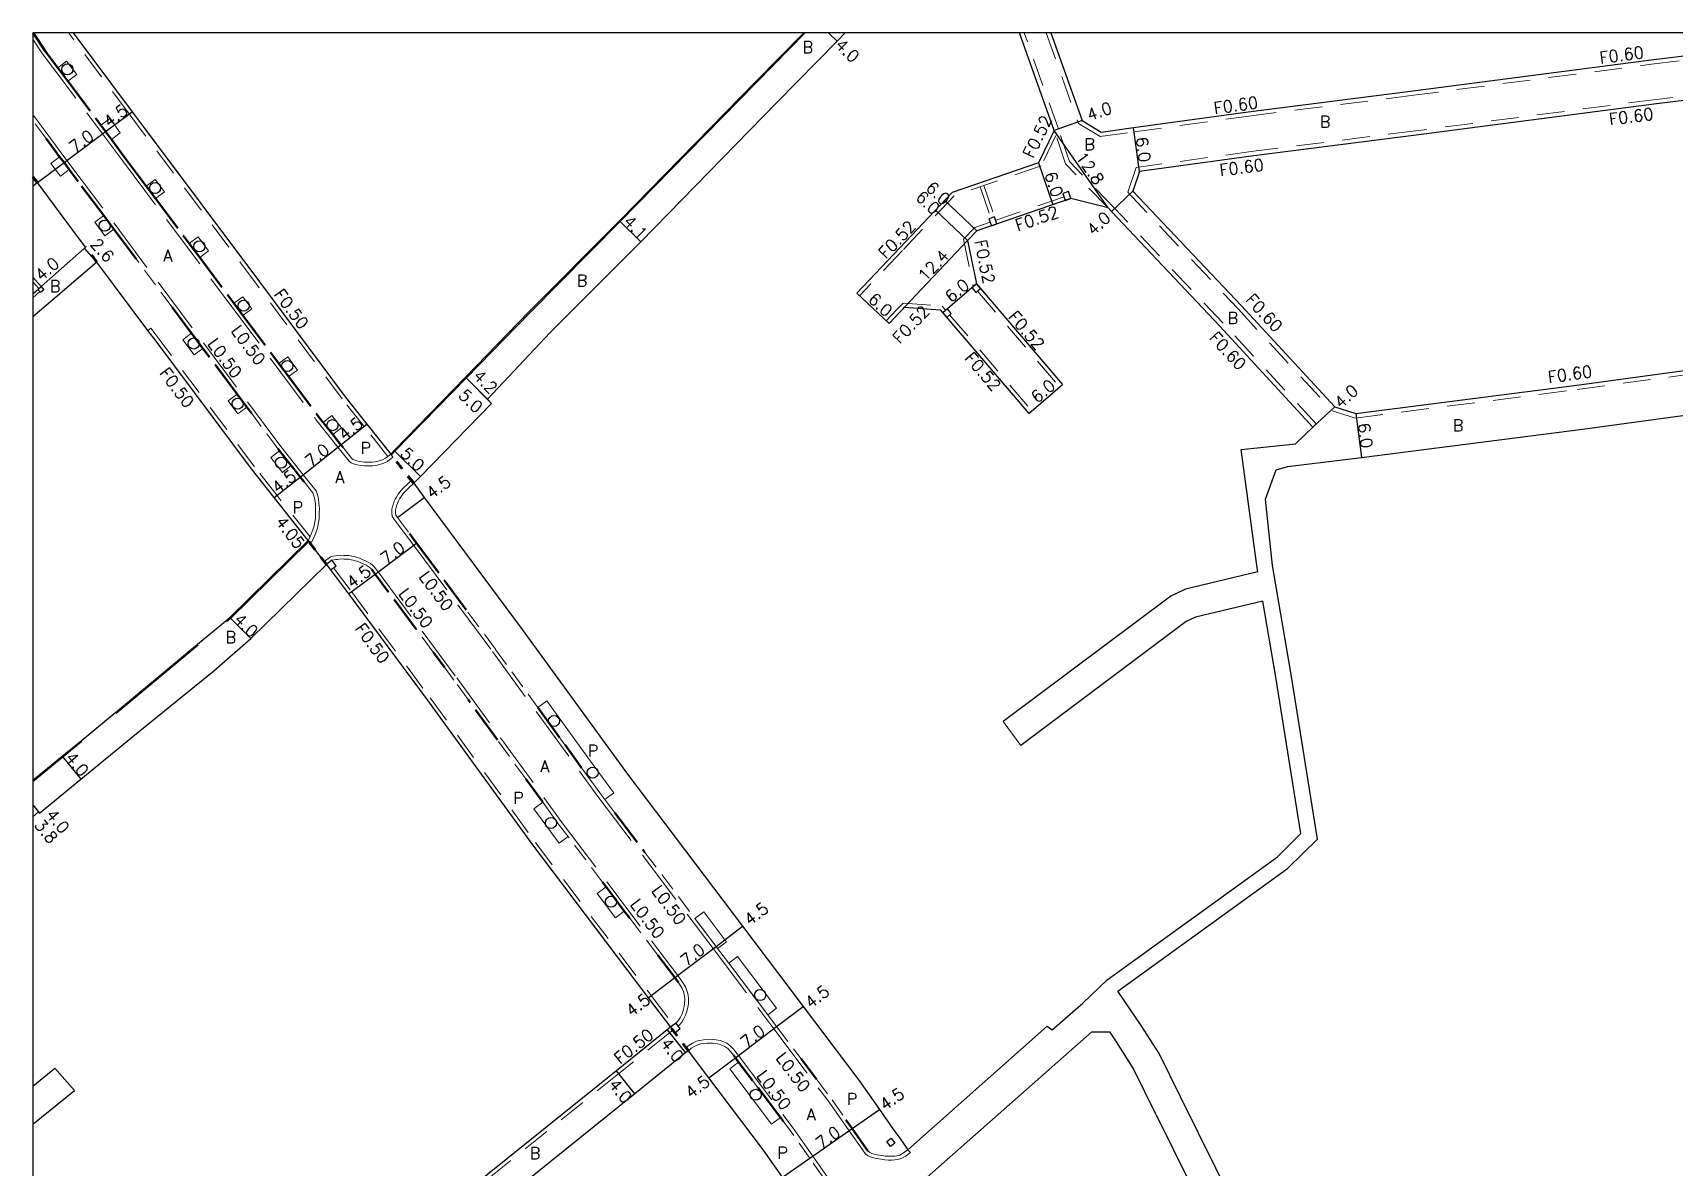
# Model space of a CAD drawing. Header units: metres. Extents: x -3200 to -2400, y -109800 to -109200.
# Drawn here: x -3200 to -2978, y -109353.4 to -109200 of the extents above; entities that cross this region are included whole.
import ezdxf

# ---------------------------------------------------------------- set-up
doc = ezdxf.new("R2010")
doc.units = ezdxf.units.M
doc.header["$LTSCALE"] = 2.5
for name, pattern in [('2213000', [1.5, 1, -0.5]), ('2227000', [2.5, 2, -0.5]), ('2232000', [2.5, 1.5, -1]), ('2233000', [4, 3, -1]), ('6301000', [1, 0.5, -0.5])]:
    doc.linetypes.add(name, pattern=pattern)
doc.layers.get('0').update_dxf_attribs({"color": 150, "lineweight": 50})
for name, color, linetype, lineweight in [('2101000', 177, 'Continuous', 30), ('2101001', 1, 'Continuous', 30), ('2102000', 191, 'Continuous', 30), ('2102001', 191, 'Continuous', 9), ('2213000', 6, '2213000', 9), ('2227000', 3, '2227000', 50), ('2232000', 4, '2232000', 9), ('2233000', 62, '2233000', 9), ('2236000', 3, 'Continuous', 15), ('6132000', 1, '6132000', 9), ('9201100', 215, 'Continuous', 30), ('9202200', 155, '6301000', 60), ('9203500', 155, 'Continuous', 30)]:
    doc.layers.add(name, color=color, linetype=linetype, lineweight=lineweight)
for name, color, linetype in [('2235000', 7, 'Continuous'), ('2238000', 11, 'Continuous'), ('9201500', 222, 'Continuous'), ('9202100', 82, 'Continuous'), ('999', 7, 'Continuous')]:
    doc.layers.add(name, color=color, linetype=linetype)
doc.styles.add('Dm_Anotation', font='txt.shx', dxfattribs={"bigfont": 'pscdm.shx'})
doc.linetypes.add('6132000', pattern='A,1e-07,[100,DM.shx,S=0.25,R=0,X=0,Y=0],0.05,[100,DM.shx,S=0.2,R=0,X=0,Y=0],0.05,[100,DM.shx,S=0.15,R=0,X=0,Y=0],0.05,[100,DM.shx,S=0.1,R=0,X=0,Y=0],0.05,[100,DM.shx,S=0.05,R=0,X=0,Y=0],4.8', length=5)

# ---------------------------------------------------------------- blocks, each defined once
blk = doc.blocks.new('223800')
at = {"color": 0, "linetype": 'Continuous'}
blk.add_circle((0, 0), 0.75, dxfattribs=at)

msp = doc.modelspace()

# ---------------------------------------------------------------- linework, layer by layer
at = {"layer": '2101000'}
for points in [[(-3194.54, -109200), (-3186.57, -109210.66), (-3185.06, -109212.67), (-3169.35, -109233.68), (-3157.74, -109249.21), (-3154.81, -109252.92), (-3151.6, -109256.97), (-3151.12, -109256.47), (-3141.49, -109246.57), (-3132.86, -109237.7), (-3120.66, -109225.4), (-3102.23, -109206.59), (-3095.73, -109200)], [(-3090.11, -109200), (-3091.23, -109201.14), (-3099.38, -109209.4), (-3117.75, -109228.28), (-3130.01, -109240.51), (-3138.52, -109249.54), (-3137.95, -109250.1), (-3147.58, -109259.99), (-3148.49, -109260.91), (-3147.05, -109262.85), (-3133.8, -109280.69), (-3119.57, -109300.26), (-3104.01, -109320.81), (-3095.81, -109331.65), (-3088.27, -109341.63), (-3085.49, -109345.58), (-3083.67, -109348.18), (-3082.75, -109349.47)], [(-3061.86, -109213.2), (-3066.54, -109200)], [(-3062.3, -109200), (-3058.09, -109211.86), (-3055.52, -109213.41), (-3051.13, -109212.8), (-3035.63, -109210.66), (-3013.67, -109207.89), (-2981.13, -109203.65), (-2972.64, -109202.62)], [(-3061.86, -109213.2), (-3064, -109217.58)], [(-3064, -109217.58), (-3075.66, -109221.57), (-3082.75, -109229.05), (-3088.55, -109235.18)], [(-3198.89, -109234.32), (-3193.03, -109229.11), (-3192.86, -109228.96), (-3196.3, -109224.37), (-3199.38, -109220.24), (-3200, -109220.77)], [(-3059.6, -109222.41), (-3072.32, -109226.77), (-3073.57, -109228.09), (-3072.35, -109233.96), (-3060.72, -109247.55)], [(-3026.86, -109253.3), (-3039.47, -109239.66), (-3054.12, -109224.14)], [(-3173.89, -109279.51), (-3173.37, -109279.07), (-3162.76, -109268.66), (-3167.35, -109262.85), (-3170.43, -109258.96), (-3183.34, -109241.69), (-3184.43, -109240.24), (-3191.33, -109231.01), (-3197.31, -109236.12), (-3200, -109238.4)], [(-3200, -109233.04), (-3198.89, -109234.32)], [(-3082.3, -109237.31), (-3082.1, -109237.09), (-3077.28, -109237.44)], [(-3084.2, -109239.31), (-3082.75, -109237.78)], [(-3082.75, -109237.78), (-3082.3, -109237.31)], [(-3077.28, -109237.44), (-3065.28, -109251.45)], [(-3024.37, -109257.92), (-3020.29, -109257.42), (-2990.39, -109253.58), (-2965.92, -109250.25), (-2956.22, -109248.97), (-2938, -109246.7), (-2932.66, -109246.01), (-2932.67, -109245.91), (-2917.09, -109243.89), (-2917.06, -109244.09), (-2912.57, -109243.43), (-2889.46, -109240.42), (-2871.35, -109238.11), (-2868.94, -109239.9), (-2868.71, -109241.67), (-2867.4, -109251.42), (-2866.83, -109255.65), (-2862.77, -109287.32), (-2861.22, -109300.93), (-2863.74, -109302.63), (-2877.84, -109297.47), (-2882.42, -109293.43)], [(-3200, -109306.01), (-3199.22, -109305.34), (-3199.09, -109305.49), (-3193.5, -109300.91), (-3186.48, -109295.16), (-3175.5, -109286.25), (-3170.53, -109281.89), (-3160.29, -109271.87), (-3159.72, -109272.62), (-3157.32, -109275.86), (-3146.66, -109290.2), (-3132.41, -109309.79), (-3116.77, -109330.46), (-3113.76, -109334.44), (-3114.22, -109334.81), (-3121.07, -109340.33), (-3152.99, -109366.01)], [(-3177.71, -109282.67), (-3173.89, -109279.51)], [(-3188.83, -109291.91), (-3177.71, -109282.67)], [(-3193.47, -109295.71), (-3188.99, -109292.04), (-3188.83, -109291.91)], [(-3200, -109301.07), (-3196.03, -109297.81), (-3193.47, -109295.71)], [(-3098.6, -109354.75), (-3101.19, -109351.06), (-3108.57, -109341.3), (-3111.34, -109337.63), (-3111.71, -109337.93), (-3118.56, -109343.44), (-3150.46, -109369.11)], [(-3082.75, -109349.47), (-3081.64, -109351.02)]]:
    msp.add_lwpolyline(points, dxfattribs=at)
msp.add_lwpolyline([(-3050.31, -109218.75), (-3051.21, -109221.4), (-3036.55, -109236.93), (-3023.92, -109250.59), (-3021.05, -109251.47), (-2991.18, -109247.64), (-2966.72, -109244.31), (-2965.14, -109241.75), (-2968.56, -109214.98), (-2969.23, -109210.4), (-2971.59, -109208.54), (-2971.92, -109208.58), (-2980.38, -109209.6), (-3012.89, -109213.84), (-3034.84, -109216.61)], close=True, dxfattribs=at)
at = {"layer": '2101000', "flags": 128}
for points in [[(-3054.57, -109223.68), (-3059.6, -109222.41)], [(-3054.12, -109224.14), (-3054.57, -109223.68)]]:
    msp.add_lwpolyline(points, dxfattribs=at)
at = {"layer": '2101001'}
for points in [[(-3088.55, -109235.18), (-3084.2, -109239.31)], [(-3065.28, -109251.45), (-3060.72, -109247.55)]]:
    msp.add_lwpolyline(points, dxfattribs=at)
at = {"layer": '2102000'}
for points in [[(-3029.23, -109255.59), (-3026.86, -109253.3)], [(-3034.3, -109272.89), (-3034.39, -109272.36), (-3036.59, -109256.33), (-3029.23, -109255.59)], [(-3053.26, -109329.59), (-3030.29, -109313.01), (-3026.25, -109309.02), (-3029.8, -109286.77), (-3032.32, -109272.03), (-3033.29, -109263.06), (-3031.84, -109259.09), (-3030.3, -109258.65)], [(-3030.3, -109258.65), (-3024.37, -109257.92)], [(-3034.3, -109272.89), (-3044.08, -109275.22), (-3046.07, -109276.16), (-3068.78, -109293.13)], [(-3081.64, -109351.02), (-3062.8, -109334.29), (-3062.14, -109334.8), (-3057.97, -109331.19), (-3054.68, -109328.03), (-3031.65, -109311.4), (-3028.5, -109308.28), (-3031.87, -109287.14), (-3033.63, -109276.84)], [(-3033.63, -109276.84), (-3042.75, -109279.01), (-3044, -109279.6), (-3066.38, -109296.34)], [(-3032.85, -109367.99), (-3044.8, -109343.87), (-3047.68, -109338.03), (-3050.11, -109334.21), (-3053.26, -109329.59)], [(-3079.03, -109354.71), (-3056.78, -109335.08), (-3054.35, -109335.09)], [(-3048.06, -109346.28), (-3051.17, -109340), (-3053.45, -109336.42), (-3054.35, -109335.09)], [(-3200, -109342.42), (-3197.03, -109340.01)], [(-3200, -109347.57), (-3194.38, -109343.02)], [(-3048.06, -109346.28), (-3036.44, -109369.77)]]:
    msp.add_lwpolyline(points, dxfattribs=at)
at = {"layer": '2102001'}
for points in [[(-3068.78, -109293.13), (-3066.38, -109296.34)], [(-3197.03, -109340.01), (-3194.38, -109343.02)]]:
    msp.add_lwpolyline(points, dxfattribs=at)
at = {"layer": '2213000'}
for points in [[(-3198.2, -109214.3), (-3200, -109211.9)], [(-3181.17, -109237.08), (-3186.04, -109230.56)], [(-3166.86, -109256.22), (-3170.39, -109251.49)], [(-3158.03, -109256.09), (-3156.86, -109257.57), (-3156.71, -109257.69), (-3156.58, -109257.75), (-3156.45, -109257.79), (-3156.17, -109257.89), (-3155.81, -109257.97), (-3155.48, -109258.01), (-3155.12, -109258.03), (-3154.64, -109258.06), (-3154.1, -109258.04), (-3153.72, -109257.99), (-3153.18, -109257.88), (-3152.72, -109257.72), (-3152.3, -109257.51), (-3151.98, -109257.3), (-3151.6, -109256.97)], [(-3162.76, -109268.66), (-3162.51, -109268.16), (-3162.2, -109267.44), (-3161.99, -109266.82), (-3161.84, -109266.16), (-3161.79, -109265.67), (-3161.77, -109264.93), (-3161.76, -109264.34), (-3161.79, -109263.64), (-3161.86, -109263.12), (-3161.93, -109262.75), (-3162.14, -109262.18), (-3163.32, -109260.69)], [(-3148.49, -109260.91), (-3149.08, -109261.47), (-3149.52, -109261.87), (-3149.91, -109262.31), (-3150.2, -109262.68), (-3150.4, -109263.02), (-3150.53, -109263.26), (-3150.64, -109263.52), (-3150.76, -109263.83), (-3150.86, -109264.15), (-3150.93, -109264.49), (-3150.95, -109264.85), (-3150.9, -109265.22), (-3150.67, -109265.53), (-3149.06, -109267.69)], [(-3154.15, -109272.57), (-3154.39, -109272.34), (-3154.63, -109272.17), (-3154.91, -109271.99), (-3155.21, -109271.84), (-3155.55, -109271.7), (-3155.84, -109271.57), (-3156.12, -109271.45), (-3156.4, -109271.37), (-3156.66, -109271.3), (-3156.96, -109271.24), (-3157.32, -109271.17), (-3157.6, -109271.15), (-3157.95, -109271.15), (-3158.32, -109271.14), (-3158.73, -109271.19), (-3159, -109271.21), (-3159.29, -109271.26), (-3159.54, -109271.31), (-3160.29, -109271.87)], [(-3141.16, -109278.32), (-3137.41, -109283.37), (-3131.7, -109291.23)], [(-3145.86, -109283.74), (-3148.16, -109280.65)], [(-3141.14, -109290.14), (-3143.04, -109287.52), (-3144.34, -109285.78)], [(-3133.33, -109300.89), (-3137.17, -109295.6)], [(-3125.78, -109299.37), (-3123.18, -109302.94), (-3122.63, -109303.67), (-3121.28, -109305.45)], [(-3122.95, -109314.83), (-3127.61, -109308.68), (-3128.8, -109307.12), (-3131.03, -109304.04)], [(-3117.21, -109310.82), (-3110.46, -109319.74), (-3107.59, -109323.52), (-3107.39, -109323.8), (-3105.88, -109325.79), (-3100.61, -109332.76), (-3099.4, -109334.37), (-3096.09, -109338.74)], [(-3115.49, -109324.69), (-3119.25, -109319.73)], [(-3113.76, -109334.44), (-3113.36, -109334.14), (-3113.01, -109333.89), (-3112.82, -109333.7), (-3112.65, -109333.47), (-3112.41, -109333.11), (-3112.17, -109332.64), (-3112.03, -109332.2), (-3111.9, -109331.65), (-3111.84, -109331.23), (-3111.83, -109330.82), (-3111.83, -109330.53), (-3111.86, -109330.29), (-3111.91, -109330.01), (-3112.01, -109329.64), (-3112.18, -109329.24), (-3112.54, -109328.63), (-3112.68, -109328.43)], [(-3105.25, -109338.23), (-3105.61, -109337.76), (-3106.02, -109337.34), (-3106.4, -109337.06), (-3106.72, -109336.91), (-3107.19, -109336.75), (-3107.65, -109336.64), (-3108.04, -109336.6), (-3108.44, -109336.59), (-3108.81, -109336.6), (-3109.24, -109336.64), (-3109.67, -109336.72), (-3110.07, -109336.82), (-3110.56, -109337.05), (-3110.94, -109337.29), (-3111.34, -109337.63)], [(-3094.03, -109341.47), (-3091.9, -109344.28), (-3090.02, -109346.97)], [(-3094.21, -109360.84), (-3093.82, -109360.43), (-3093.5, -109360.05), (-3093.26, -109359.74), (-3093.01, -109359.33), (-3092.84, -109358.94), (-3092.68, -109358.56), (-3092.56, -109358.11), (-3092.49, -109357.79), (-3092.44, -109357.35), (-3092.42, -109356.99), (-3092.42, -109356.64), (-3092.42, -109356.29), (-3092.49, -109355.88), (-3092.6, -109355.51), (-3092.73, -109355.28), (-3093.03, -109354.87), (-3094.92, -109352.17), (-3097.56, -109348.4), (-3098.47, -109347.2)], [(-3087.06, -109351.18), (-3086.8, -109351.4), (-3086.54, -109351.52), (-3086.19, -109351.62), (-3085.8, -109351.71), (-3085.19, -109351.81), (-3084.73, -109351.88), (-3084.27, -109351.91), (-3083.84, -109351.91), (-3083.45, -109351.88), (-3083.13, -109351.83), (-3082.78, -109351.76), (-3082.75, -109351.74)], [(-3082.75, -109351.74), (-3082.5, -109351.64), (-3082.22, -109351.45), (-3081.64, -109351.02)]]:
    msp.add_lwpolyline(points, dxfattribs=at)
at = {"layer": '2227000'}
for points in [[(-3199.97, -109200), (-3198.27, -109202.53), (-3196.63, -109204.72), (-3195.26, -109206.55), (-3190.81, -109212.5), (-3190.17, -109213.35), (-3189.38, -109214.41), (-3187.49, -109216.94), (-3184.67, -109220.71), (-3183.39, -109222.42), (-3178.85, -109228.49), (-3177.43, -109230.39), (-3173.49, -109235.66), (-3172.81, -109236.57), (-3171.58, -109238.21), (-3166.73, -109244.7), (-3165.4, -109246.48), (-3161.31, -109251.95), (-3160.73, -109252.68), (-3159.43, -109254.33), (-3158.69, -109255.26)], [(-3186.04, -109230.56), (-3189.06, -109226.54), (-3190.41, -109224.72), (-3193.85, -109220.12), (-3195.07, -109218.5), (-3195.78, -109217.54), (-3196.38, -109216.75), (-3198.2, -109214.3)], [(-3170.39, -109251.49), (-3171.06, -109250.6), (-3172.36, -109248.86), (-3177, -109242.66), (-3178.52, -109240.62), (-3178.97, -109240.02), (-3181.17, -109237.08)], [(-3164.2, -109259.58), (-3165.04, -109258.52), (-3166.63, -109256.5), (-3166.86, -109256.22)], [(-3158.69, -109255.26), (-3158.33, -109255.71), (-3158.03, -109256.09)], [(-3163.32, -109260.69), (-3163.82, -109260.06), (-3164.2, -109259.58)], [(-3149.06, -109267.69), (-3148.09, -109269), (-3141.16, -109278.32)], [(-3148.16, -109280.65), (-3153.71, -109273.18), (-3154.15, -109272.57)], [(-3144.34, -109285.78), (-3145.86, -109283.74)], [(-3137.17, -109295.6), (-3141.14, -109290.14)], [(-3131.7, -109291.23), (-3125.78, -109299.37)], [(-3131.03, -109304.04), (-3133.33, -109300.89)], [(-3121.28, -109305.45), (-3117.21, -109310.82)], [(-3119.25, -109319.73), (-3120, -109318.74), (-3122.47, -109315.47), (-3122.95, -109314.83)], [(-3112.68, -109328.43), (-3113.18, -109327.75), (-3115.49, -109324.69)], [(-3098.47, -109347.2), (-3098.88, -109346.66), (-3104.54, -109339.17), (-3104.98, -109338.59), (-3105.25, -109338.23)], [(-3096.09, -109338.74), (-3094.03, -109341.47)], [(-3090.02, -109346.97), (-3089.18, -109348.17), (-3087.34, -109350.79), (-3087.06, -109351.18)]]:
    msp.add_lwpolyline(points, dxfattribs=at)
at = {"layer": '2232000'}
for points in [[(-3151.6, -109256.97), (-3151.98, -109257.3), (-3155.2, -109253.23), (-3158.14, -109249.51), (-3169.75, -109233.98), (-3185.46, -109212.97), (-3186.97, -109210.95), (-3195.01, -109200.21), (-3195.15, -109200)], [(-3026.86, -109253.3), (-3026.42, -109252.89), (-3039.03, -109239.25), (-3053.68, -109223.73), (-3059.79, -109217.41), (-3061.29, -109213), (-3065.91, -109200)], [(-3062.94, -109200), (-3058.58, -109212.26), (-3055.65, -109214.03), (-3051.05, -109213.4), (-3035.55, -109211.26), (-3013.59, -109208.49), (-2981.06, -109204.24), (-2972.33, -109203.19), (-2970.08, -109200.5)], [(-3050.76, -109218.2), (-3051.89, -109221.55), (-3036.99, -109237.34), (-3024.25, -109251.11), (-3021.11, -109252.08), (-2991.11, -109248.23), (-2966.36, -109244.86), (-2964.52, -109241.89), (-2967.97, -109214.89), (-2968.67, -109210.07), (-2971.41, -109207.91), (-2971.99, -109207.98), (-2980.46, -109209), (-3012.97, -109213.25), (-3034.92, -109216.02), (-3050.76, -109218.2)], [(-3061.62, -109213.89), (-3063.62, -109218), (-3075.37, -109222.02), (-3082.37, -109229.41), (-3088.18, -109235.54)], [(-3054.57, -109223.68), (-3060.31, -109217.73), (-3061.86, -109213.2)], [(-3060.53, -109222.18), (-3069.77, -109225.35)], [(-3070.53, -109225.61), (-3072.61, -109226.32), (-3074.13, -109227.92), (-3072.81, -109234.35)], [(-3200, -109233.65), (-3199.19, -109234.58)], [(-3200, -109235.29), (-3199.32, -109234.69)], [(-3200, -109235.82), (-3199.06, -109234.99)], [(-3072.23, -109234.91), (-3061.12, -109247.89)], [(-3084.58, -109238.95), (-3083.13, -109237.42), (-3082.68, -109236.95), (-3082.3, -109236.55), (-3077.02, -109236.94), (-3076.52, -109237.53)], [(-3076, -109238.13), (-3064.89, -109251.12)], [(-3162.76, -109268.66), (-3162.51, -109268.16), (-3166.96, -109262.54), (-3170.03, -109258.66), (-3182.94, -109241.39), (-3184.02, -109239.94), (-3184.43, -109240.24)], [(-3159.32, -109272.32), (-3156.92, -109275.56), (-3146.26, -109289.91), (-3132.01, -109309.5), (-3116.37, -109330.16), (-3113.36, -109334.14)], [(-3113.46, -109334.84), (-3113.91, -109335.2), (-3120.76, -109340.72), (-3152.67, -109366.4), (-3169.43, -109380), (-3184.16, -109391.59), (-3187.59, -109394.35), (-3188.43, -109395.03), (-3191.18, -109394.68), (-3191.06, -109394.19)]]:
    msp.add_lwpolyline(points, dxfattribs=at)
at = {"layer": '2232000', "flags": 128}
for points in [[(-3071.87, -109220.82), (-3070.42, -109225.06)], [(-3071.38, -109220.66), (-3069.93, -109224.89)]]:
    msp.add_lwpolyline(points, dxfattribs=at)
at = {"layer": '2233000'}
for points in [[(-3200, -109200.85), (-3198.68, -109202.82), (-3190.57, -109213.65), (-3187.89, -109217.24), (-3173.89, -109235.96), (-3161.71, -109252.26), (-3158.73, -109256.02), (-3157.22, -109257.93), (-3156.96, -109258.12), (-3156.77, -109258.21), (-3156.61, -109258.27), (-3156.31, -109258.37), (-3155.89, -109258.46), (-3155.53, -109258.51), (-3155.15, -109258.53), (-3154.65, -109258.56), (-3154.06, -109258.54), (-3153.63, -109258.48), (-3153.05, -109258.36), (-3152.52, -109258.18), (-3152.03, -109257.94), (-3151.3, -109257.37), (-3151.6, -109256.97)], [(-3162.76, -109268.66), (-3162.31, -109268.88), (-3162.05, -109268.38), (-3161.73, -109267.62), (-3161.5, -109266.96), (-3161.35, -109266.23), (-3161.29, -109265.7), (-3161.27, -109264.94), (-3161.25, -109264.33), (-3161.3, -109263.6), (-3161.37, -109263.04), (-3161.44, -109262.61), (-3161.7, -109261.93), (-3163.43, -109259.75), (-3166.46, -109255.92), (-3178.57, -109239.72), (-3193.45, -109219.82), (-3195.38, -109217.25), (-3200, -109211.07)], [(-3148.49, -109260.91), (-3148.83, -109260.55), (-3149.42, -109261.1), (-3149.88, -109261.52), (-3150.29, -109261.99), (-3150.61, -109262.4), (-3150.83, -109262.77), (-3150.98, -109263.04), (-3151.11, -109263.33), (-3151.23, -109263.67), (-3151.34, -109264.03), (-3151.43, -109264.42), (-3151.45, -109264.88), (-3151.38, -109265.41), (-3151.07, -109265.83), (-3148.49, -109269.3), (-3137.81, -109283.66), (-3123.58, -109303.24), (-3107.99, -109323.83), (-3099.8, -109334.67), (-3092.31, -109344.58), (-3089.59, -109348.45), (-3087.74, -109351.08), (-3087.43, -109351.52), (-3087.07, -109351.83), (-3086.72, -109351.99), (-3086.32, -109352.11), (-3085.9, -109352.2), (-3085.26, -109352.31), (-3084.78, -109352.37), (-3084.29, -109352.41), (-3083.82, -109352.41), (-3083.4, -109352.38), (-3083.04, -109352.32), (-3082.75, -109352.26)], [(-3160.29, -109271.87), (-3160.59, -109271.47), (-3159.75, -109270.85), (-3159.38, -109270.76), (-3159.06, -109270.72), (-3158.78, -109270.69), (-3158.34, -109270.64), (-3157.95, -109270.65), (-3157.58, -109270.65), (-3157.26, -109270.68), (-3156.87, -109270.75), (-3156.55, -109270.82), (-3156.26, -109270.89), (-3155.95, -109270.98), (-3155.65, -109271.11), (-3155.36, -109271.24), (-3155, -109271.39), (-3154.66, -109271.56), (-3154.35, -109271.75), (-3154.06, -109271.96), (-3153.77, -109272.25), (-3153.3, -109272.88), (-3142.64, -109287.23), (-3128.4, -109306.82), (-3112.78, -109327.45), (-3112.12, -109328.35), (-3111.73, -109329.01), (-3111.54, -109329.47), (-3111.42, -109329.9), (-3111.37, -109330.21), (-3111.33, -109330.5), (-3111.33, -109330.82), (-3111.34, -109331.27), (-3111.41, -109331.75), (-3111.55, -109332.34), (-3111.71, -109332.83), (-3111.98, -109333.36), (-3112.24, -109333.76), (-3112.44, -109334.03), (-3112.69, -109334.27), (-3112.71, -109334.29)], [(-3111.34, -109337.63), (-3111.67, -109337.25), (-3111.24, -109336.89), (-3110.8, -109336.61), (-3110.24, -109336.35), (-3109.78, -109336.23), (-3109.31, -109336.15), (-3108.84, -109336.1), (-3108.44, -109336.09), (-3108.01, -109336.1), (-3107.57, -109336.15), (-3107.05, -109336.27), (-3106.53, -109336.45), (-3106.15, -109336.63), (-3105.7, -109336.96), (-3105.23, -109337.43), (-3104.58, -109338.29), (-3097.16, -109348.11), (-3094.51, -109351.88), (-3092.62, -109354.58)], [(-3082.75, -109352.26), (-3082.64, -109352.24), (-3082.28, -109352.09), (-3081.93, -109351.88), (-3081.64, -109351.68), (-3081.31, -109351.4), (-3081.64, -109351.02)]]:
    msp.add_lwpolyline(points, dxfattribs=at)
at = {"layer": '2235000', "flags": 128}
for points in [[(-3059.93, -109221.47), (-3060.68, -109221.73), (-3060.36, -109222.67), (-3059.6, -109222.41)], [(-3070.36, -109226.1), (-3069.6, -109225.84), (-3069.93, -109224.89), (-3070.68, -109225.15)], [(-3072.96, -109234.48), (-3072.44, -109235.09), (-3071.83, -109234.57), (-3072.35, -109233.96)], [(-3076.91, -109237.86), (-3076.39, -109238.47), (-3075.79, -109237.95), (-3076.31, -109237.34)]]:
    msp.add_lwpolyline(points, close=True, dxfattribs=at)
at = {"layer": '2235000'}
for points in [[(-3199.32, -109234.69), (-3199.19, -109234.58), (-3198.89, -109234.32), (-3198.53, -109234.73), (-3198.96, -109235.1), (-3199.06, -109234.99)], [(-3160.29, -109271.87), (-3159.72, -109272.62), (-3159.32, -109272.32), (-3158.98, -109272.07), (-3159.54, -109271.31)], [(-3113.76, -109334.44), (-3113.46, -109334.84), (-3113.19, -109335.2), (-3112.45, -109334.64), (-3112.71, -109334.29), (-3113.01, -109333.89), (-3113.36, -109334.14)]]:
    msp.add_lwpolyline(points, close=True, dxfattribs=at)
at = {"layer": '2235000', "linetype": 'Continuous', "extrusion": (0.005807, -0.002893, 0.999979)}
msp.add_lwpolyline([(-3082.12, -109349.92), (-3081.64, -109350.59), (-3082.21, -109351.02), (-3082.71, -109350.36)], close=True, dxfattribs=at)
at = {"layer": '2236000'}
for points in [[(-3195.26, -109206.55), (-3194.06, -109205.65), (-3195.43, -109203.82), (-3196.63, -109204.72)], [(-3190.17, -109213.35), (-3189.38, -109214.41), (-3188.18, -109213.51), (-3188.97, -109212.45), (-3189.61, -109211.61), (-3190.81, -109212.5)], [(-3195.78, -109217.54), (-3195.07, -109218.5), (-3196.27, -109219.4), (-3196.98, -109218.44), (-3197.58, -109217.65), (-3196.38, -109216.75)], [(-3184.67, -109220.71), (-3183.47, -109219.81), (-3182.19, -109221.52), (-3183.39, -109222.42)], [(-3189.06, -109226.54), (-3190.26, -109227.43), (-3191.61, -109225.62), (-3190.41, -109224.72)], [(-3177.43, -109230.39), (-3176.23, -109229.49), (-3177.65, -109227.59), (-3178.85, -109228.49)], [(-3171.58, -109238.21), (-3170.38, -109237.31), (-3171.6, -109235.68), (-3172.81, -109236.57)], [(-3177, -109242.66), (-3178.2, -109243.56), (-3179.72, -109241.52), (-3178.52, -109240.62)], [(-3165.4, -109246.48), (-3164.2, -109245.59), (-3165.53, -109243.81), (-3166.73, -109244.7)], [(-3171.06, -109250.6), (-3172.26, -109251.5), (-3173.56, -109249.76), (-3172.36, -109248.86)], [(-3159.43, -109254.33), (-3158.25, -109253.4), (-3159.56, -109251.75), (-3160.73, -109252.68)], [(-3166.63, -109256.5), (-3167.81, -109257.44), (-3166.21, -109259.45), (-3165.04, -109258.52)], [(-3125.78, -109299.37), (-3123.18, -109302.94), (-3122.63, -109303.67), (-3121.43, -109302.76), (-3121.98, -109302.04), (-3124.57, -109298.48), (-3130.48, -109290.34), (-3131.7, -109291.23)], [(-3131.03, -109304.04), (-3132.25, -109304.92), (-3130, -109308.01), (-3128.81, -109309.59), (-3127.61, -109308.68), (-3128.8, -109307.12)], [(-3120, -109318.74), (-3121.19, -109319.65), (-3123.67, -109316.38), (-3122.47, -109315.47)], [(-3107.39, -109323.8), (-3106.19, -109322.89), (-3106.4, -109322.62), (-3109.26, -109318.84), (-3110.46, -109319.74), (-3107.59, -109323.52)], [(-3100.61, -109332.76), (-3099.41, -109331.86), (-3104.68, -109324.89), (-3105.88, -109325.79)], [(-3098.88, -109346.66), (-3100.08, -109347.56), (-3105.74, -109340.07), (-3104.54, -109339.17)]]:
    msp.add_lwpolyline(points, close=True, dxfattribs=at)
at = {"layer": '6132000'}
for points in [[(-3095.52, -109200), (-3102.12, -109206.7), (-3120.55, -109225.5), (-3132.75, -109237.81), (-3141.39, -109246.68), (-3151.02, -109256.57), (-3151.43, -109257.01)], [(-3162.75, -109268.86), (-3173.27, -109279.18), (-3173.79, -109279.62)], [(-3177.62, -109282.78), (-3188.74, -109292.03)], [(-3193.38, -109295.83), (-3195.94, -109297.93), (-3200, -109301.26)]]:
    msp.add_lwpolyline(points, dxfattribs=at)
at = {"layer": '9201100'}
for points in [[(-3092.39, -109200), (-3091.23, -109201.14)], [(-3190.17, -109213.35), (-3186.57, -109210.66)], [(-3058.09, -109211.86), (-3061.86, -109213.2)], [(-3195.78, -109217.54), (-3190.17, -109213.35)], [(-3050.31, -109218.75), (-3051.13, -109212.8)], [(-3199.38, -109220.24), (-3195.78, -109217.54)], [(-3199.38, -109220.24), (-3200, -109219.53)], [(-3051.21, -109221.4), (-3054.12, -109224.14)], [(-3120.66, -109225.4), (-3117.75, -109228.28)], [(-3082.1, -109237.09), (-3073.57, -109228.09)], [(-3191.33, -109231.01), (-3193.03, -109229.11)], [(-3200, -109235.29), (-3198.89, -109234.32)], [(-3141.49, -109246.57), (-3138.52, -109249.54)], [(-3141.49, -109246.57), (-3137.95, -109250.1)], [(-3023.92, -109250.59), (-3026.86, -109253.3)], [(-3021.05, -109251.47), (-3020.29, -109257.42)], [(-3158.33, -109255.71), (-3154.81, -109252.92)], [(-3163.82, -109260.06), (-3158.33, -109255.71)], [(-3151.12, -109256.47), (-3147.58, -109259.99)], [(-3167.35, -109262.85), (-3163.82, -109260.06)], [(-3150.67, -109265.53), (-3147.05, -109262.85)], [(-3160.29, -109271.87), (-3162.76, -109268.66)], [(-3153.71, -109273.18), (-3148.09, -109269)], [(-3157.32, -109275.86), (-3153.71, -109273.18)], [(-3173.37, -109279.07), (-3170.53, -109281.89)], [(-3196.03, -109297.81), (-3193.5, -109300.91)], [(-3200, -109304.39), (-3199.22, -109305.34)], [(-3200, -109304.39), (-3199.09, -109305.49)], [(-3107.59, -109323.52), (-3104.01, -109320.81)], [(-3113.18, -109327.75), (-3107.59, -109323.52)], [(-3116.77, -109330.46), (-3113.18, -109327.75)], [(-3099.4, -109334.37), (-3095.81, -109331.65)], [(-3114.22, -109334.81), (-3111.71, -109337.93)], [(-3104.98, -109338.59), (-3099.4, -109334.37)], [(-3108.57, -109341.3), (-3104.98, -109338.59)], [(-3118.56, -109343.44), (-3121.07, -109340.33)], [(-3089.18, -109348.17), (-3085.49, -109345.58)], [(-3094.92, -109352.17), (-3089.18, -109348.17)], [(-3098.6, -109354.75), (-3094.92, -109352.17)]]:
    msp.add_lwpolyline(points, dxfattribs=at)
at = {"layer": '9201100', "flags": 128}
for points in [[(-3054.57, -109223.68), (-3061.86, -109213.2)], [(-3064, -109217.58), (-3062.05, -109223.25)], [(-3072.32, -109226.77), (-3076.68, -109222.64)], [(-3073.57, -109228.09), (-3077.92, -109223.96)], [(-3072.35, -109233.96), (-3076.91, -109237.86)], [(-3084.2, -109239.31), (-3088.55, -109235.18)], [(-3065.28, -109251.45), (-3060.72, -109247.55)]]:
    msp.add_lwpolyline(points, dxfattribs=at)
at = {"layer": '9202200'}
for points in [[(-3199.38, -109220.24), (-3200, -109219.53)], [(-3191.33, -109231.01), (-3192.86, -109228.96)], [(-3148.49, -109260.91), (-3151.6, -109256.97)], [(-3160.29, -109271.87), (-3162.76, -109268.66)], [(-3111.34, -109337.63), (-3113.76, -109334.44)]]:
    msp.add_lwpolyline(points, dxfattribs=at)
at = {"layer": '999'}
msp.add_lwpolyline([(-3200, -109800), (-2400, -109800), (-2400, -109200), (-3200, -109200)], close=True, dxfattribs=at)

# ---------------------------------------------------------------- block references
at = {"layer": '2238000'}
for p in [(-3195.32, -109204.93), (-3183.46, -109220.98), (-3190.27, -109226.06), (-3177.49, -109228.88), (-3171.49, -109236.9), (-3178.24, -109242.01), (-3165.58, -109245.04), (-3172.29, -109250.14), (-3159.47, -109253.05), (-3166.44, -109258.13), (-3129.51, -109293.04), (-3124.29, -109300.04), (-3129.93, -109306.85), (-3121.81, -109317.49), (-3101.63, -109330.11), (-3102.23, -109343.59)]:
    msp.add_blockref('223800', p, dxfattribs=at)

# ---------------------------------------------------------------- texts
at = {"layer": '9201500', "style": 'Dm_Anotation'}
for s, rotation, p in [('4.0', 315.4013, (-3091.61, -109201.76)), ('4.5', 36.806, (-3189.71, -109212.88)), ('4.0', 19.5464, (-3057.11, -109211.94)), ('7.0', 36.7981, (-3194.32, -109216.33)), ('6.0', 277.8759, (-3050.84, -109214.18)), ('12.8', 304.8197, (-3059.04, -109216.81)), ('6.0', 288.9066, (-3063.21, -109219.11)), ('6.0', 316.5456, (-3080.73, -109222.36)), ('6.0', 316.5456, (-3079.36, -109221.1)), ('4.1', 315.2417, (-3120.27, -109225.64)), ('4.0', 43.3436, (-3056.55, -109227.54)), ('2.6', 311.7357, (-3192.33, -109228.63)), ('4.0', 41.0426, (-3198.84, -109233.67)), ('12.4', 46.5463, (-3079.27, -109233.74)), ('6.0', 40.5582, (-3075.78, -109236.57)), ('6.0', 316.5533, (-3087.15, -109236.17)), ('4.2', 315.0852, (-3140.57, -109246.53)), ('5.0', 315.0852, (-3142.54, -109249.14)), ('6.0', 40.5582, (-3064.15, -109250.16)), ('4.0', 42.7351, (-3023.09, -109250.9)), ('4.5', 38.3554, (-3157.89, -109255.23)), ('6.0', 277.3054, (-3020.78, -109252.84)), ('7.0', 38.3576, (-3162.4, -109258.8)), ('5.0', 315.1753, (-3150.42, -109257.03)), ('4.5', 38.3538, (-3166.9, -109262.37)), ('4.5', 36.6214, (-3146.06, -109263.1)), ('4.05', 307.5711, (-3167.28, -109266.15)), ('7.0', 36.6216, (-3152.24, -109271.96)), ('4.5', 36.6212, (-3156.83, -109275.21)), ('4.0', 315.1844, (-3172.93, -109279.48)), ('4.0', 309.3402, (-3195.7, -109298.06)), ('4.0', 309.3395, (-3198.32, -109305.77)), ('3.8', 309.3395, (-3199.9, -109307.15)), ('4.5', 37.1312, (-3103.06, -109320.78)), ('7.0', 37.0884, (-3111.65, -109326.33)), ('4.5', 37.1329, (-3119.06, -109333.12)), ('4.5', 37.0894, (-3094.82, -109332.01)), ('7.0', 37.0897, (-3103.52, -109337.36)), ('4.0', 308.8172, (-3115.22, -109336.7)), ('4.5', 37.0885, (-3111.01, -109344.2)), ('4.0', 308.8209, (-3122.22, -109342.24)), ('4.5', 35.0401, (-3084.76, -109345.8)), ('7.0', 34.8515, (-3093.42, -109351))]:
    msp.add_text(s, height=1.6, rotation=rotation, dxfattribs=at).set_placement(p)
at = {"layer": '9202100', "style": 'Dm_Anotation'}
for s, p in [('B', (-3095.9, -109202.74)), ('B', (-3025.93, -109212.82)), ('B', (-3057.8, -109215.87)), ('A', (-3182.36, -109230.93)), ('B', (-3126.44, -109234.3)), ('B', (-3197.7, -109235.05)), ('B', (-3038.42, -109239.36)), ('B', (-3007.96, -109253.88)), ('P', (-3155.7, -109256.94)), ('A', (-3159.08, -109260.87)), ('P', (-3164.89, -109264.97)), ('B', (-3173.95, -109282.52)), ('P', (-3124.95, -109297.87)), ('A', (-3131.37, -109299.98)), ('P', (-3135.03, -109304.26)), ('P', (-3089.93, -109344.96)), ('A', (-3095.34, -109347.04)), ('B', (-3132.8, -109352.29)), ('P', (-3099.32, -109352.23))]:
    msp.add_text(s, height=1.6, dxfattribs=at).set_placement(p)
at = {"layer": '9203500', "style": 'Dm_Anotation'}
for s, rotation, p in [('F0.60', 7.4337, (-2988.01, -109204.17)), ('F0.60', 7.8541, (-3040.18, -109210.99)), ('F0.60', 7.4339, (-2986.71, -109212.49)), ('F0.52', 63.973, (-3064.72, -109217.08)), ('F0.60', 7.4339, (-3039.41, -109219.38)), ('F0.52', 18.9066, (-3066.8, -109226.84)), ('F0.52', 46.5456, (-3084.62, -109230.67)), ('F0.52', 281.6524, (-3072.64, -109228.16)), ('F0.50', 306.7848, (-3167.47, -109235.39)), ('F0.52', 46.5463, (-3082.73, -109242.18)), ('F0.60', 312.7492, (-3036.09, -109236.19)), ('F0.52', 310.5582, (-3068.17, -109238.47)), ('L0.50', 306.7849, (-3176.44, -109242.07)), ('L0.50', 306.7809, (-3173.27, -109240.32)), ('F0.60', 312.7443, (-3041.01, -109241.33)), ('F0.52', 310.5582, (-3074.07, -109244.04)), ('F0.50', 306.7833, (-3182.96, -109246.03)), ('F0.60', 7.7524, (-2994.99, -109247.35)), ('L0.50', 306.6226, (-3147.85, -109273.56)), ('L0.50', 306.6208, (-3150.62, -109275.88)), ('F0.50', 306.6219, (-3156.51, -109280.59)), ('L0.50', 307.1342, (-3116.39, -109316.03)), ('L0.50', 307.1333, (-3119.3, -109317.89)), ('F0.50', 38.821, (-3120.59, -109339.55)), ('L0.50', 307.091, (-3099.6, -109338.64)), ('L0.50', 307.0883, (-3102.19, -109341.05))]:
    msp.add_text(s, height=1.6, rotation=rotation, dxfattribs=at).set_placement(p)

doc.saveas('drawing.dxf')
